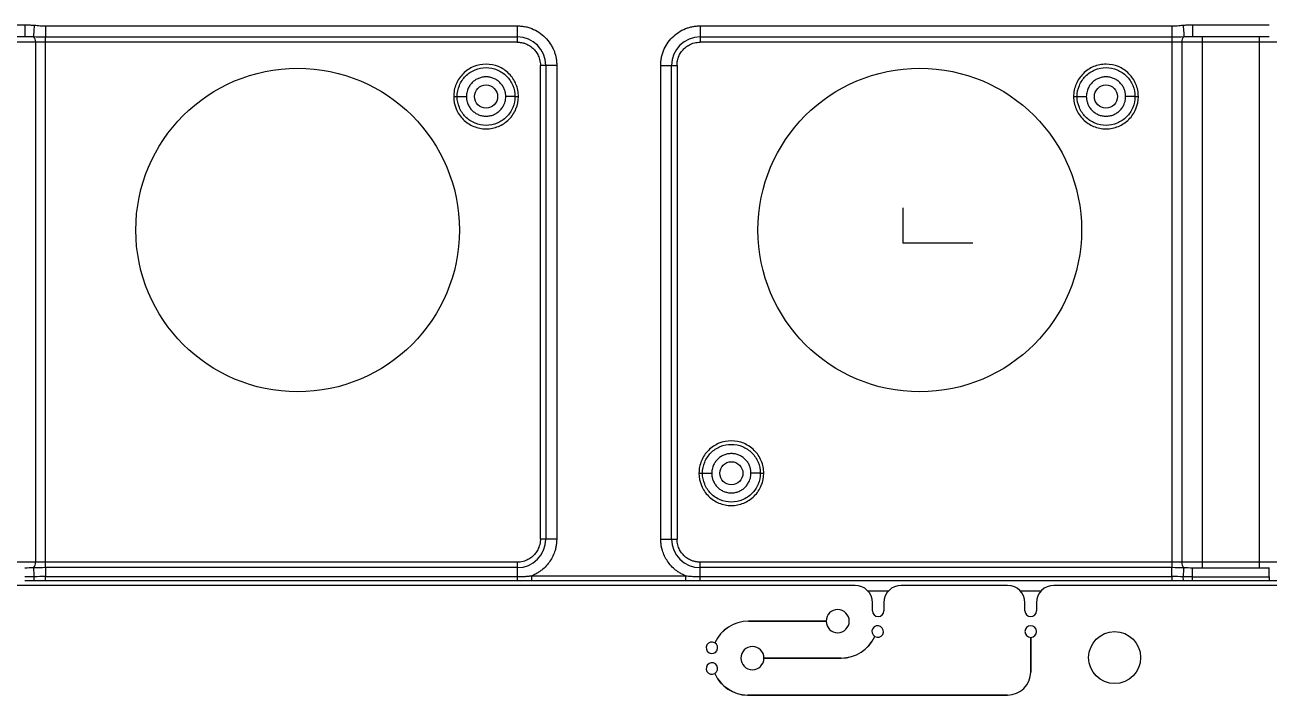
# Model space of a CAD drawing. Header units: millimetres. Extents: x -1 to 1576, y 30 to 633.
# Drawn here: x 255.7 to 363.3, y 421 to 479.1 of the extents above; entities that cross this region are included whole.
import ezdxf

# ---------------------------------------------------------------- set-up
doc = ezdxf.new("R2010")
doc.units = ezdxf.units.MM
doc.header["$PDSIZE"] = -1

msp = doc.modelspace()

# ---------------------------------------------------------------- linework, layer by layer
at = {"color": 7, "linetype": 'Continuous', "lineweight": 25}
for p, q in [((249.08, 479.05), (255.7, 479.05)), ((356.72, 479.05), (363.34, 479.05)), ((249.08, 478.05), (255.7, 478.05)), ((257.49, 478.97), (298.3, 478.97)), ((257.49, 478.02), (298.3, 478.02)), ((257.49, 432.08), (257.49, 478.02)), ((298.3, 478.97), (298.3, 477.55)), ((314.12, 478.97), (354.93, 478.97)), ((314.12, 478.97), (314.12, 477.55)), ((314.12, 478.02), (354.93, 478.02)), ((354.93, 478.02), (354.93, 432.08)), ((356.67, 478.05), (356.72, 478.06)), ((356.72, 478.05), (363.34, 478.05)), ((357.55, 478.05), (357.55, 432.05)), ((362.51, 432.05), (362.51, 478.05)), ((298.3, 477.55), (206.48, 477.55)), ((256.62, 477.55), (256.62, 432.55)), ((405.94, 477.55), (314.12, 477.55)), ((355.81, 432.55), (355.81, 477.55)), ((301.72, 475.55), (300.3, 475.55)), ((300.3, 434.55), (300.3, 475.55)), ((300.77, 475.55), (300.77, 434.55)), ((301.72, 475.55), (301.72, 434.55)), ((310.71, 434.55), (310.71, 475.55)), ((310.71, 475.55), (312.12, 475.55)), ((311.65, 434.55), (311.65, 475.55)), ((312.12, 475.55), (312.12, 434.55)), ((301.72, 434.55), (300.3, 434.55)), ((310.71, 434.55), (312.12, 434.55)), ((298.3, 432.55), (206.48, 432.55)), ((255.75, 432.05), (255.7, 432.05)), ((298.3, 432.08), (257.49, 432.08)), ((298.3, 432.55), (298.3, 431.31)), ((314.12, 431.31), (314.12, 432.55)), ((405.94, 432.55), (314.12, 432.55)), ((354.93, 432.08), (314.12, 432.08)), ((356.72, 432.04), (356.62, 432.05)), ((363.34, 432.05), (356.72, 432.05)), ((363.39, 432.05), (363.34, 432.05)), ((257.49, 431.31), (298.3, 431.31)), ((298.3, 430.94), (257.49, 430.94)), ((299.56, 431.38), (312.86, 431.38)), ((312.86, 430.94), (299.56, 430.94)), ((314.12, 431.31), (354.93, 431.31)), ((354.93, 430.94), (314.12, 430.94)), ((356.72, 431.28), (363.34, 431.28)), ((363.34, 430.95), (356.72, 430.95)), ((363.34, 431.28), (363.34, 430.95)), ((327.52, 430.55), (237.08, 430.55)), ((330.4, 430.05), (328.64, 430.05)), ((340.72, 430.55), (331.52, 430.55)), ((343.6, 430.05), (341.84, 430.05)), ((435.16, 430.55), (344.72, 430.55)), ((329.02, 428.35), (329.02, 429.05)), ((330.02, 429.05), (330.02, 428.35)), ((342.22, 428.35), (342.22, 429.05)), ((343.22, 429.05), (343.22, 428.35)), ((318.3, 427.46), (325.02, 427.46)), ((325.02, 427.45), (318.3, 427.45)), ((342.72, 423.05), (342.72, 426.05)), ((342.73, 426.05), (342.73, 423.05)), ((319.64, 424.26), (326.32, 424.26)), ((326.32, 424.25), (319.64, 424.25)), ((318.21, 421.06), (340.72, 421.06)), ((340.72, 421.05), (318.21, 421.05))]:
    msp.add_line(p, q, dxfattribs=at)
at = {"color": 7, "linetype": 'Continuous'}
for q in [(331.69, 463.22), (337.72, 460.2)]:
    msp.add_line((331.69, 460.2), q, dxfattribs=at)
at = {"color": 7, "linetype": 'Continuous', "lineweight": 25}
for centre, radius in [((279.3, 461.3), 14), ((333.12, 461.3), 14), ((349.98, 424.3), 2.25)]:
    msp.add_circle(centre, radius, dxfattribs=at)
at = {"color": 141}
for centre in [(295.6, 472.85), (349.23, 472.85), (316.82, 440.25)]:
    msp.add_circle(centre, 1, dxfattribs=at)
at = {"color": 7, "linetype": 'Continuous', "lineweight": 25}
for centre, radius, start, end in [((256.06, 477.63), 0.562, 352.1767, 47.5651), ((298.3, 475.55), 2.47, 0, 90), ((314.12, 475.55), 2.47, 90, 180), ((356.36, 477.63), 0.562, 132.435, 187.8232), ((298.3, 434.55), 2.47, 270, 360), ((314.12, 434.55), 2.47, 180, 270), ((256.06, 432.48), 0.562, 312.435, 7.8232), ((356.36, 432.48), 0.562, 172.1767, 227.5651), ((327.52, 429.05), 1.5, 0, 90), ((331.52, 429.05), 1.5, 90, 180), ((340.72, 429.05), 1.5, 0, 90), ((344.72, 429.05), 1.5, 90, 180), ((326.02, 427.45), 1, 180.2864, 179.714), ((318.3, 424.25), 3.2, 90.0002, 155.3911), ((318.3, 424.25), 3.19, 90.0002, 155.4086), ((329.52, 428.35), 0.5, 180, 0), ((342.72, 428.35), 0.5, 180, 0), ((329.48, 426.55), 0.5, 240.4, 239.2487), ((342.72, 426.55), 0.5, 270.573, 269.427), ((315.14, 425.15), 0.5, 60.4208, 59.27), ((318.64, 424.25), 1, 0.2867, 359.7138), ((326.32, 427.45), 3.19, 270.0002, 335.4017), ((326.32, 427.45), 3.2, 270.0002, 335.3842), ((315.14, 423.35), 0.5, 300.7523, 299.6009), ((340.72, 423.05), 2, 270, 0), ((340.72, 423.05), 2, 270, 360), ((318.3, 424.25), 3.21, 204.6144, 268.4153), ((318.3, 424.25), 3.2, 204.597, 268.4128)]:
    msp.add_arc(centre, radius, start, end, dxfattribs=at)
for points, knots in [([(255.7, 479.05), (255.85, 479.05), (256.13, 479.05), (256.4, 479.03), (256.52, 479.03)], [0, 0, 0, 0, 0.556213, 1, 1, 1, 1]), ([(255.7, 479.05), (255.7, 478.92), (255.7, 478.79), (255.7, 478.55), (255.7, 478.44), (255.7, 478.25), (255.7, 478.18), (255.7, 478.08), (255.7, 478.05), (255.7, 478.05)], [0, 0, 0, 0, 0.25, 0.25, 0.5, 0.5, 0.75, 0.75, 1, 1, 1, 1]), ([(256.52, 479.03), (256.5, 478.79), (256.48, 478.56), (256.45, 478.21), (256.44, 478.08), (256.44, 478.04)], [0, 0, 0, 0, 0.5, 0.5, 1, 1, 1, 1]), ([(256.52, 479.03), (256.6, 479.02), (256.77, 479.01), (257.02, 478.98), (257.26, 478.97), (257.41, 478.97), (257.49, 478.97)], [0, 0, 0, 0, 0.26275, 0.514851, 0.767475, 1, 1, 1, 1]), ([(354.93, 478.97), (355.01, 478.97), (355.17, 478.97), (355.4, 478.98), (355.65, 479.01), (355.82, 479.02), (355.9, 479.03)], [0, 0, 0, 0, 0.232371, 0.485289, 0.737412, 1, 1, 1, 1]), ([(355.9, 479.03), (355.96, 479.03), (356.08, 479.04), (356.27, 479.05), (356.49, 479.05), (356.64, 479.05), (356.72, 479.05)], [0, 0, 0, 0, 0.207871, 0.443757, 0.707773, 1, 1, 1, 1]), ([(355.9, 479.03), (355.92, 478.79), (355.94, 478.56), (355.97, 478.21), (355.98, 478.08), (355.98, 478.04)], [0, 0, 0, 0, 0.5, 0.5, 1, 1, 1, 1]), ([(356.72, 479.05), (356.72, 478.79), (356.72, 478.53), (356.72, 478.16), (356.72, 478.05), (356.72, 478.05)], [0, 0, 0, 0, 0.5, 0.5, 1, 1, 1, 1]), ([(257.49, 478.97), (257.49, 478.76), (257.49, 478.56), (257.49, 478.22), (257.49, 478.09), (257.49, 478.02)], [0, 0, 0, 0, 0.5, 0.5, 1, 1, 1, 1]), ([(298.3, 478.97), (298.36, 478.97), (298.49, 478.96), (298.67, 478.95), (298.85, 478.92), (299.03, 478.89), (299.21, 478.85), (299.38, 478.79), (299.72, 478.67), (300.19, 478.43), (300.73, 477.98), (301.18, 477.44), (301.44, 476.93), (301.59, 476.51), (301.66, 476.19), (301.71, 475.88), (301.71, 475.66), (301.72, 475.55)], [0, 0, 0, 0, 0.034552, 0.068858, 0.103016, 0.137128, 0.171294, 0.205615, 0.240191, 0.37006, 0.500029, 0.629897, 0.759866, 0.820152, 0.879909, 0.939678, 1, 1, 1, 1]), ([(310.71, 475.55), (310.71, 475.61), (310.71, 475.74), (310.72, 475.92), (310.75, 476.1), (310.78, 476.28), (310.83, 476.46), (310.88, 476.64), (311, 476.97), (311.25, 477.44), (311.69, 477.98), (312.23, 478.43), (312.74, 478.69), (313.17, 478.84), (313.48, 478.91), (313.8, 478.96), (314.01, 478.96), (314.12, 478.97)], [0, 0, 0, 0, 0.034552, 0.068858, 0.103016, 0.137128, 0.171294, 0.205615, 0.240191, 0.37006, 0.500029, 0.629897, 0.759866, 0.820152, 0.879909, 0.939678, 1, 1, 1, 1]), ([(354.93, 478.97), (354.93, 478.76), (354.93, 478.56), (354.93, 478.22), (354.93, 478.09), (354.93, 478.02)], [0, 0, 0, 0, 0.5, 0.5, 1, 1, 1, 1]), ([(298.3, 477.55), (298.34, 477.55), (298.43, 477.55), (298.55, 477.54), (298.68, 477.52), (298.8, 477.49), (298.92, 477.46), (299.13, 477.38), (299.41, 477.24), (299.72, 476.98), (299.98, 476.66), (300.15, 476.34), (300.24, 476.05), (300.29, 475.8), (300.3, 475.64), (300.3, 475.55)], [0, 0, 0, 0, 0.040276, 0.080243, 0.120058, 0.159883, 0.199877, 0.240199, 0.370043, 0.500057, 0.629901, 0.759916, 0.840121, 0.919721, 1, 1, 1, 1]), ([(312.12, 475.55), (312.12, 475.6), (312.12, 475.68), (312.14, 475.8), (312.15, 475.93), (312.18, 476.05), (312.22, 476.17), (312.29, 476.38), (312.44, 476.66), (312.7, 476.98), (313.01, 477.24), (313.33, 477.4), (313.62, 477.5), (313.87, 477.54), (314.04, 477.55), (314.12, 477.55)], [0, 0, 0, 0, 0.040276, 0.080243, 0.120058, 0.159883, 0.199877, 0.240199, 0.370043, 0.500057, 0.629901, 0.759916, 0.840121, 0.919721, 1, 1, 1, 1]), ([(298.4, 472.85), (298.4, 473.22), (298.33, 473.59), (298.05, 474.26), (297.84, 474.57), (297.32, 475.09), (297.01, 475.3), (296.33, 475.58), (295.97, 475.65), (295.23, 475.65), (294.87, 475.58), (294.19, 475.3), (293.88, 475.09), (293.36, 474.57), (293.15, 474.26), (292.87, 473.59), (292.8, 473.22), (292.8, 472.85)], [0, 0, 0, 0, 0.125, 0.125, 0.25, 0.25, 0.375, 0.375, 0.5, 0.5, 0.625, 0.625, 0.75, 0.75, 0.875, 0.875, 1, 1, 1, 1]), ([(293.1, 472.85), (293.1, 473.18), (293.17, 473.51), (293.42, 474.11), (293.6, 474.39), (294.06, 474.85), (294.34, 475.04), (294.95, 475.29), (295.27, 475.35), (295.93, 475.35), (296.26, 475.29), (296.86, 475.04), (297.14, 474.85), (297.6, 474.39), (297.79, 474.11), (298.04, 473.51), (298.1, 473.18), (298.1, 472.85)], [0, 0, 0, 0, 0.125, 0.125, 0.25, 0.25, 0.375, 0.375, 0.5, 0.5, 0.625, 0.625, 0.75, 0.75, 0.875, 0.875, 1, 1, 1, 1]), ([(352.03, 472.85), (352.03, 473.22), (351.96, 473.59), (351.68, 474.26), (351.47, 474.57), (350.95, 475.09), (350.64, 475.3), (349.97, 475.58), (349.6, 475.65), (348.87, 475.65), (348.5, 475.58), (347.82, 475.3), (347.51, 475.09), (347, 474.57), (346.79, 474.26), (346.51, 473.59), (346.43, 473.22), (346.43, 472.85)], [0, 0, 0, 0, 0.125, 0.125, 0.25, 0.25, 0.375, 0.375, 0.5, 0.5, 0.625, 0.625, 0.75, 0.75, 0.875, 0.875, 1, 1, 1, 1]), ([(346.73, 472.85), (346.73, 473.18), (346.8, 473.51), (347.05, 474.11), (347.24, 474.39), (347.7, 474.85), (347.97, 475.04), (348.58, 475.29), (348.91, 475.35), (349.56, 475.35), (349.89, 475.29), (350.49, 475.04), (350.77, 474.85), (351.23, 474.39), (351.42, 474.11), (351.67, 473.51), (351.73, 473.18), (351.73, 472.85)], [0, 0, 0, 0, 0.125, 0.125, 0.25, 0.25, 0.375, 0.375, 0.5, 0.5, 0.625, 0.625, 0.75, 0.75, 0.875, 0.875, 1, 1, 1, 1]), ([(297.3, 472.85), (297.3, 472.9), (297.3, 472.99), (297.28, 473.12), (297.26, 473.25), (297.22, 473.38), (297.15, 473.57), (297.02, 473.8), (296.81, 474.06), (296.55, 474.28), (296.26, 474.43), (295.94, 474.53), (295.6, 474.56), (295.27, 474.53), (294.95, 474.43), (294.65, 474.28), (294.39, 474.06), (294.18, 473.8), (294.04, 473.54), (293.95, 473.29), (293.91, 473.08), (293.9, 472.93), (293.9, 472.85)], [0, 0, 0, 0, 0.025179, 0.050131, 0.075011, 0.099977, 0.125185, 0.187588, 0.250097, 0.312505, 0.375015, 0.437474, 0.500034, 0.562494, 0.62505, 0.68745, 0.749957, 0.812365, 0.874867, 0.916675, 0.958143, 1, 1, 1, 1]), ([(350.93, 472.85), (350.93, 472.9), (350.93, 472.99), (350.92, 473.12), (350.89, 473.25), (350.85, 473.38), (350.78, 473.57), (350.66, 473.8), (350.44, 474.06), (350.19, 474.28), (349.89, 474.43), (349.57, 474.53), (349.23, 474.56), (348.9, 474.53), (348.58, 474.43), (348.28, 474.28), (348.02, 474.06), (347.81, 473.8), (347.67, 473.54), (347.59, 473.29), (347.54, 473.08), (347.54, 472.93), (347.53, 472.85)], [0, 0, 0, 0, 0.0251789, 0.0501307, 0.0750111, 0.0999772, 0.1251847, 0.1875884, 0.2500967, 0.312505, 0.3750151, 0.4374745, 0.500034, 0.5624942, 0.6250504, 0.6874504, 0.7499575, 0.812365, 0.8748675, 0.9166752, 0.9581434, 1, 1, 1, 1]), ([(292.8, 472.85), (292.88, 472.85), (292.96, 472.85), (293.07, 472.85), (293.1, 472.85), (293.1, 472.85)], [0, 0, 0, 0, 0.5, 0.5, 1, 1, 1, 1]), ([(292.8, 472.85), (292.8, 472.49), (292.87, 472.12), (293.15, 471.44), (293.36, 471.13), (293.88, 470.61), (294.19, 470.41), (294.87, 470.13), (295.23, 470.05), (295.97, 470.05), (296.33, 470.13), (297.01, 470.41), (297.32, 470.61), (297.84, 471.13), (298.05, 471.44), (298.33, 472.12), (298.4, 472.49), (298.4, 472.85)], [0, 0, 0, 0, 0.125, 0.125, 0.25, 0.25, 0.375, 0.375, 0.5, 0.5, 0.625, 0.625, 0.75, 0.75, 0.875, 0.875, 1, 1, 1, 1]), ([(298.1, 472.85), (298.1, 472.53), (298.04, 472.2), (297.79, 471.59), (297.6, 471.32), (297.14, 470.85), (296.86, 470.67), (296.26, 470.42), (295.93, 470.35), (295.27, 470.35), (294.95, 470.42), (294.34, 470.67), (294.06, 470.85), (293.6, 471.32), (293.42, 471.59), (293.17, 472.2), (293.1, 472.53), (293.1, 472.85)], [0, 0, 0, 0, 0.125, 0.125, 0.25, 0.25, 0.375, 0.375, 0.5, 0.5, 0.625, 0.625, 0.75, 0.75, 0.875, 0.875, 1, 1, 1, 1]), ([(293.1, 472.85), (293.1, 472.85), (293.19, 472.85), (293.48, 472.85), (293.69, 472.85), (293.9, 472.85)], [0, 0, 0, 0, 0.5, 0.5, 1, 1, 1, 1]), ([(293.9, 472.85), (293.9, 472.81), (293.9, 472.72), (293.92, 472.59), (293.95, 472.46), (293.98, 472.33), (294.05, 472.14), (294.18, 471.9), (294.39, 471.64), (294.65, 471.43), (294.95, 471.27), (295.27, 471.17), (295.6, 471.14), (295.93, 471.17), (296.26, 471.27), (296.55, 471.43), (296.81, 471.64), (297.02, 471.9), (297.16, 472.17), (297.25, 472.41), (297.29, 472.63), (297.3, 472.78), (297.3, 472.85)], [0, 0, 0, 0, 0.0251118, 0.0500246, 0.074894, 0.0998761, 0.1251253, 0.1875211, 0.2500861, 0.3124925, 0.374998, 0.4374578, 0.500018, 0.5624777, 0.625038, 0.6874452, 0.7499547, 0.8123631, 0.8748674, 0.9166756, 0.9581439, 1, 1, 1, 1]), ([(298.1, 472.85), (298.1, 472.85), (298.01, 472.85), (297.72, 472.85), (297.51, 472.85), (297.3, 472.85)], [0, 0, 0, 0, 0.5, 0.5, 1, 1, 1, 1]), ([(298.1, 472.85), (298.1, 472.85), (298.13, 472.85), (298.24, 472.85), (298.32, 472.85), (298.4, 472.85)], [0, 0, 0, 0, 0.5, 0.5, 1, 1, 1, 1]), ([(346.43, 472.85), (346.51, 472.85), (346.59, 472.85), (346.7, 472.85), (346.73, 472.85), (346.73, 472.85)], [0, 0, 0, 0, 0.5, 0.5, 1, 1, 1, 1]), ([(346.43, 472.85), (346.43, 472.49), (346.51, 472.12), (346.79, 471.44), (347, 471.13), (347.51, 470.61), (347.82, 470.41), (348.5, 470.13), (348.87, 470.05), (349.6, 470.05), (349.97, 470.13), (350.64, 470.41), (350.95, 470.61), (351.47, 471.13), (351.68, 471.44), (351.96, 472.12), (352.03, 472.49), (352.03, 472.85)], [0, 0, 0, 0, 0.125, 0.125, 0.25, 0.25, 0.375, 0.375, 0.5, 0.5, 0.625, 0.625, 0.75, 0.75, 0.875, 0.875, 1, 1, 1, 1]), ([(351.73, 472.85), (351.73, 472.53), (351.67, 472.2), (351.42, 471.59), (351.23, 471.32), (350.77, 470.85), (350.49, 470.67), (349.89, 470.42), (349.56, 470.35), (348.91, 470.35), (348.58, 470.42), (347.97, 470.67), (347.7, 470.85), (347.24, 471.32), (347.05, 471.59), (346.8, 472.2), (346.73, 472.53), (346.73, 472.85)], [0, 0, 0, 0, 0.125, 0.125, 0.25, 0.25, 0.375, 0.375, 0.5, 0.5, 0.625, 0.625, 0.75, 0.75, 0.875, 0.875, 1, 1, 1, 1]), ([(346.73, 472.85), (346.73, 472.85), (346.82, 472.85), (347.12, 472.85), (347.32, 472.85), (347.53, 472.85)], [0, 0, 0, 0, 0.5, 0.5, 1, 1, 1, 1]), ([(347.53, 472.85), (347.54, 472.81), (347.54, 472.72), (347.55, 472.59), (347.58, 472.46), (347.62, 472.33), (347.68, 472.14), (347.81, 471.9), (348.02, 471.64), (348.28, 471.43), (348.58, 471.27), (348.9, 471.17), (349.23, 471.14), (349.57, 471.17), (349.89, 471.27), (350.19, 471.43), (350.44, 471.64), (350.66, 471.9), (350.8, 472.17), (350.88, 472.41), (350.93, 472.63), (350.93, 472.78), (350.93, 472.85)], [0, 0, 0, 0, 0.025112, 0.050024, 0.074894, 0.099876, 0.125125, 0.187521, 0.250086, 0.312493, 0.374999, 0.437459, 0.500019, 0.562479, 0.625039, 0.687446, 0.749955, 0.812363, 0.874867, 0.916676, 0.958144, 1, 1, 1, 1]), ([(351.73, 472.85), (351.73, 472.85), (351.65, 472.85), (351.35, 472.85), (351.14, 472.85), (350.93, 472.85)], [0, 0, 0, 0, 0.5, 0.5, 1, 1, 1, 1]), ([(351.73, 472.85), (351.73, 472.85), (351.77, 472.85), (351.88, 472.85), (351.96, 472.85), (352.03, 472.85)], [0, 0, 0, 0, 0.5, 0.5, 1, 1, 1, 1]), ([(319.62, 440.25), (319.62, 440.62), (319.55, 440.99), (319.27, 441.66), (319.06, 441.97), (318.54, 442.49), (318.23, 442.7), (317.55, 442.98), (317.19, 443.05), (316.45, 443.05), (316.09, 442.98), (315.41, 442.7), (315.1, 442.49), (314.58, 441.97), (314.37, 441.66), (314.09, 440.99), (314.02, 440.62), (314.02, 440.25)], [0, 0, 0, 0, 0.125, 0.125, 0.25, 0.25, 0.375, 0.375, 0.5, 0.5, 0.625, 0.625, 0.75, 0.75, 0.875, 0.875, 1, 1, 1, 1]), ([(314.32, 440.25), (314.32, 440.58), (314.39, 440.91), (314.64, 441.51), (314.82, 441.79), (315.28, 442.25), (315.56, 442.44), (316.17, 442.69), (316.49, 442.75), (317.15, 442.75), (317.48, 442.69), (318.08, 442.44), (318.36, 442.25), (318.82, 441.79), (319.01, 441.51), (319.26, 440.91), (319.32, 440.58), (319.32, 440.25)], [0, 0, 0, 0, 0.125, 0.125, 0.25, 0.25, 0.375, 0.375, 0.5, 0.5, 0.625, 0.625, 0.75, 0.75, 0.875, 0.875, 1, 1, 1, 1]), ([(318.52, 440.25), (318.52, 440.3), (318.52, 440.39), (318.5, 440.52), (318.48, 440.65), (318.44, 440.78), (318.37, 440.97), (318.24, 441.2), (318.03, 441.46), (317.77, 441.68), (317.48, 441.83), (317.16, 441.93), (316.82, 441.96), (316.49, 441.93), (316.17, 441.83), (315.87, 441.68), (315.61, 441.46), (315.4, 441.2), (315.26, 440.94), (315.17, 440.69), (315.13, 440.48), (315.12, 440.33), (315.12, 440.25)], [0, 0, 0, 0, 0.025179, 0.050131, 0.075011, 0.099977, 0.125185, 0.187588, 0.250097, 0.312505, 0.375015, 0.437474, 0.500034, 0.562494, 0.62505, 0.68745, 0.749957, 0.812365, 0.874868, 0.916675, 0.958143, 1, 1, 1, 1]), ([(314.02, 440.25), (314.1, 440.25), (314.18, 440.25), (314.29, 440.25), (314.32, 440.25), (314.32, 440.25)], [0, 0, 0, 0, 0.5, 0.5, 1, 1, 1, 1]), ([(314.02, 440.25), (314.02, 439.89), (314.09, 439.52), (314.37, 438.84), (314.58, 438.53), (315.1, 438.01), (315.41, 437.81), (316.09, 437.53), (316.45, 437.45), (317.19, 437.45), (317.55, 437.53), (318.23, 437.81), (318.54, 438.01), (319.06, 438.53), (319.27, 438.84), (319.55, 439.52), (319.62, 439.89), (319.62, 440.25)], [0, 0, 0, 0, 0.125, 0.125, 0.25, 0.25, 0.375, 0.375, 0.5, 0.5, 0.625, 0.625, 0.75, 0.75, 0.875, 0.875, 1, 1, 1, 1]), ([(319.32, 440.25), (319.32, 439.93), (319.26, 439.6), (319.01, 438.99), (318.82, 438.72), (318.36, 438.25), (318.08, 438.07), (317.48, 437.82), (317.15, 437.75), (316.49, 437.75), (316.17, 437.82), (315.56, 438.07), (315.28, 438.25), (314.82, 438.72), (314.64, 438.99), (314.39, 439.6), (314.32, 439.93), (314.32, 440.25)], [0, 0, 0, 0, 0.125, 0.125, 0.25, 0.25, 0.375, 0.375, 0.5, 0.5, 0.625, 0.625, 0.75, 0.75, 0.875, 0.875, 1, 1, 1, 1]), ([(314.32, 440.25), (314.32, 440.25), (314.41, 440.25), (314.7, 440.25), (314.91, 440.25), (315.12, 440.25)], [0, 0, 0, 0, 0.5, 0.5, 1, 1, 1, 1]), ([(314.32, 440.25), (314.32, 440.25), (314.41, 440.25), (314.7, 440.25), (314.91, 440.25), (315.12, 440.25)], [0, 0, 0, 0, 0.5, 0.5, 1, 1, 1, 1]), ([(315.12, 440.25), (315.12, 440.21), (315.12, 440.12), (315.14, 439.99), (315.17, 439.86), (315.2, 439.73), (315.27, 439.54), (315.4, 439.3), (315.61, 439.04), (315.87, 438.83), (316.17, 438.67), (316.49, 438.57), (316.82, 438.54), (317.15, 438.57), (317.48, 438.67), (317.77, 438.83), (318.03, 439.04), (318.24, 439.3), (318.38, 439.57), (318.47, 439.81), (318.51, 440.03), (318.52, 440.18), (318.52, 440.25)], [0, 0, 0, 0, 0.0251118, 0.0500246, 0.0748939, 0.0998761, 0.1251253, 0.1875211, 0.2500861, 0.3124924, 0.374998, 0.4374578, 0.500018, 0.5624777, 0.6250381, 0.6874452, 0.7499547, 0.8123631, 0.8748674, 0.9166756, 0.9581439, 1, 1, 1, 1]), ([(319.32, 440.25), (319.32, 440.25), (319.23, 440.25), (318.94, 440.25), (318.73, 440.25), (318.52, 440.25)], [0, 0, 0, 0, 0.5, 0.5, 1, 1, 1, 1]), ([(319.32, 440.25), (319.32, 440.25), (319.35, 440.25), (319.46, 440.25), (319.54, 440.25), (319.62, 440.25)], [0, 0, 0, 0, 0.5, 0.5, 1, 1, 1, 1]), ([(300.3, 434.55), (300.3, 434.51), (300.3, 434.43), (300.29, 434.3), (300.27, 434.18), (300.24, 434.06), (300.2, 433.94), (300.13, 433.73), (299.99, 433.45), (299.72, 433.13), (299.41, 432.87), (299.09, 432.7), (298.8, 432.61), (298.55, 432.56), (298.39, 432.56), (298.3, 432.55)], [0, 0, 0, 0, 0.040276, 0.080243, 0.120058, 0.159883, 0.199877, 0.240199, 0.370043, 0.500057, 0.629901, 0.759916, 0.840121, 0.919721, 1, 1, 1, 1]), ([(301.72, 434.55), (301.71, 434.5), (301.71, 434.39), (301.7, 434.22), (301.68, 434.06), (301.65, 433.89), (301.62, 433.73), (301.54, 433.46), (301.4, 433.08), (301.14, 432.63), (300.81, 432.22), (300.47, 431.91), (300.15, 431.68), (299.87, 431.51), (299.66, 431.42), (299.56, 431.38)], [0, 0, 0, 0, 0.040883, 0.08158, 0.122187, 0.162802, 0.203521, 0.244441, 0.372171, 0.500035, 0.627766, 0.75563, 0.837187, 0.918385, 1, 1, 1, 1]), ([(312.86, 431.38), (312.81, 431.4), (312.71, 431.44), (312.56, 431.52), (312.41, 431.59), (312.27, 431.68), (312.13, 431.77), (311.91, 431.95), (311.61, 432.22), (311.29, 432.63), (311.03, 433.08), (310.86, 433.51), (310.77, 433.89), (310.72, 434.22), (310.71, 434.44), (310.71, 434.55)], [0, 0, 0, 0, 0.040883, 0.08158, 0.122187, 0.162802, 0.203521, 0.244441, 0.372171, 0.500035, 0.627766, 0.75563, 0.837187, 0.918385, 1, 1, 1, 1]), ([(314.12, 432.55), (314.08, 432.55), (313.99, 432.56), (313.87, 432.57), (313.75, 432.59), (313.62, 432.61), (313.5, 432.65), (313.3, 432.72), (313.01, 432.87), (312.7, 433.13), (312.44, 433.45), (312.27, 433.77), (312.18, 434.05), (312.13, 434.3), (312.12, 434.47), (312.12, 434.55)], [0, 0, 0, 0, 0.040276, 0.080243, 0.120058, 0.159883, 0.199877, 0.240199, 0.370043, 0.500057, 0.629901, 0.759916, 0.840121, 0.919721, 1, 1, 1, 1]), ([(256.44, 432.06), (256.44, 432.03), (256.45, 431.94), (256.47, 431.66), (256.49, 431.48), (256.5, 431.29)], [0, 0, 0, 0, 0.5, 0.5, 1, 1, 1, 1]), ([(257.49, 432.08), (257.49, 432.02), (257.49, 431.92), (257.49, 431.65), (257.49, 431.48), (257.49, 431.31)], [0, 0, 0, 0, 0.5, 0.5, 1, 1, 1, 1]), ([(354.93, 431.31), (354.93, 431.48), (354.93, 431.65), (354.93, 431.92), (354.93, 432.02), (354.93, 432.08)], [0, 0, 0, 0, 0.5, 0.5, 1, 1, 1, 1]), ([(355.92, 431.29), (355.94, 431.48), (355.95, 431.66), (355.97, 431.94), (355.98, 432.03), (355.98, 432.06)], [0, 0, 0, 0, 0.5, 0.5, 1, 1, 1, 1]), ([(356.72, 431.28), (356.72, 431.5), (356.72, 431.7), (356.72, 431.98), (356.72, 432.05), (356.72, 432.05)], [0, 0, 0, 0, 0.5, 0.5, 1, 1, 1, 1]), ([(363.34, 431.28), (363.34, 431.5), (363.34, 431.7), (363.34, 431.98), (363.34, 432.05), (363.34, 432.05)], [0, 0, 0, 0, 0.5, 0.5, 1, 1, 1, 1]), ([(256.49, 430.95), (256.37, 430.95), (256.11, 430.95), (255.85, 430.95), (255.7, 430.95)], [0, 0, 0, 0, 0.452244, 1, 1, 1, 1]), ([(257.49, 430.94), (257.35, 430.95), (257.02, 430.95), (256.69, 430.95), (256.49, 430.95)], [0, 0, 0, 0, 0.420474, 1, 1, 1, 1]), ([(298.3, 431.31), (298.4, 431.31), (298.61, 431.31), (298.92, 431.32), (299.24, 431.34), (299.45, 431.37), (299.56, 431.38)], [0, 0, 0, 0, 0.245457, 0.492199, 0.742868, 1, 1, 1, 1]), ([(299.56, 430.94), (299.48, 430.94), (299.26, 430.94), (298.94, 430.94), (298.6, 430.94), (298.39, 430.94), (298.3, 430.94)], [0, 0, 0, 0, 0.2005154, 0.5078604, 0.7788483, 1, 1, 1, 1]), ([(299.56, 430.94), (299.56, 430.98), (299.56, 431.04), (299.56, 431.2), (299.56, 431.29), (299.56, 431.38)], [0, 0, 0, 0, 0.5, 0.5, 1, 1, 1, 1]), ([(312.86, 431.38), (312.86, 431.29), (312.86, 431.2), (312.86, 431.04), (312.86, 430.98), (312.86, 430.94)], [0, 0, 0, 0, 0.5, 0.5, 1, 1, 1, 1]), ([(312.86, 431.38), (312.95, 431.37), (313.12, 431.35), (313.37, 431.33), (313.62, 431.32), (313.87, 431.31), (314.04, 431.31), (314.12, 431.31)], [0, 0, 0, 0, 0.206312, 0.408164, 0.606837, 0.80366, 1, 1, 1, 1]), ([(314.12, 430.94), (314.03, 430.94), (313.82, 430.94), (313.49, 430.94), (313.16, 430.94), (312.95, 430.94), (312.86, 430.94)], [0, 0, 0, 0, 0.2213782, 0.4921635, 0.7995003, 1, 1, 1, 1]), ([(355.93, 430.95), (355.74, 430.95), (355.4, 430.95), (355.07, 430.95), (354.93, 430.94)], [0, 0, 0, 0, 0.580575, 1, 1, 1, 1]), ([(356.72, 430.95), (356.57, 430.95), (356.31, 430.95), (356.05, 430.95), (355.93, 430.95)], [0, 0, 0, 0, 0.548125, 1, 1, 1, 1]), ([(364.13, 430.95), (364.01, 430.95), (363.75, 430.95), (363.49, 430.95), (363.34, 430.95)], [0, 0, 0, 0, 0.452244, 1, 1, 1, 1])]:
    msp.add_open_spline(points, degree=3, knots=knots, dxfattribs=at)
for points in [[(255.7, 478.05), (255.96, 478.05), (256.2, 478.05), (256.44, 478.04)], [(256.44, 478.04), (256.76, 478.03), (257.13, 478.02), (257.49, 478.02)], [(354.93, 478.02), (355.3, 478.02), (355.66, 478.03), (355.98, 478.04)], [(355.98, 478.04), (356.22, 478.05), (356.46, 478.05), (356.72, 478.05)], [(256.44, 432.06), (256.2, 432.05), (255.96, 432.05), (255.7, 432.05)], [(257.49, 432.08), (257.13, 432.08), (256.76, 432.07), (256.44, 432.06)], [(355.98, 432.06), (355.66, 432.07), (355.3, 432.08), (354.93, 432.08)], [(356.72, 432.05), (356.46, 432.05), (356.22, 432.05), (355.98, 432.06)], [(256.5, 431.29), (256.23, 431.29), (255.97, 431.28), (255.7, 431.28)], [(256.49, 430.95), (256.5, 431.02), (256.5, 431.15), (256.5, 431.29)], [(257.49, 431.31), (257.17, 431.31), (256.84, 431.3), (256.5, 431.29)], [(257.49, 430.94), (257.49, 431.02), (257.49, 431.15), (257.49, 431.31)], [(298.3, 431.31), (298.3, 431.15), (298.3, 431.02), (298.3, 430.94)], [(314.12, 430.94), (314.12, 431.02), (314.12, 431.15), (314.12, 431.31)], [(354.93, 431.31), (354.93, 431.15), (354.93, 431.02), (354.93, 430.94)], [(355.92, 431.29), (355.58, 431.3), (355.26, 431.31), (354.93, 431.31)], [(355.93, 430.95), (355.93, 431.02), (355.92, 431.15), (355.92, 431.29)], [(356.72, 431.28), (356.46, 431.28), (356.19, 431.29), (355.92, 431.29)], [(356.72, 430.95), (356.72, 431.02), (356.72, 431.14), (356.72, 431.28)]]:
    msp.add_open_spline(points, degree=3, dxfattribs=at)
at = {"color": 7, "linetype": 'Continuous'}
msp.add_point((331.69, 460.2), dxfattribs=at)

doc.saveas('drawing.dxf')
